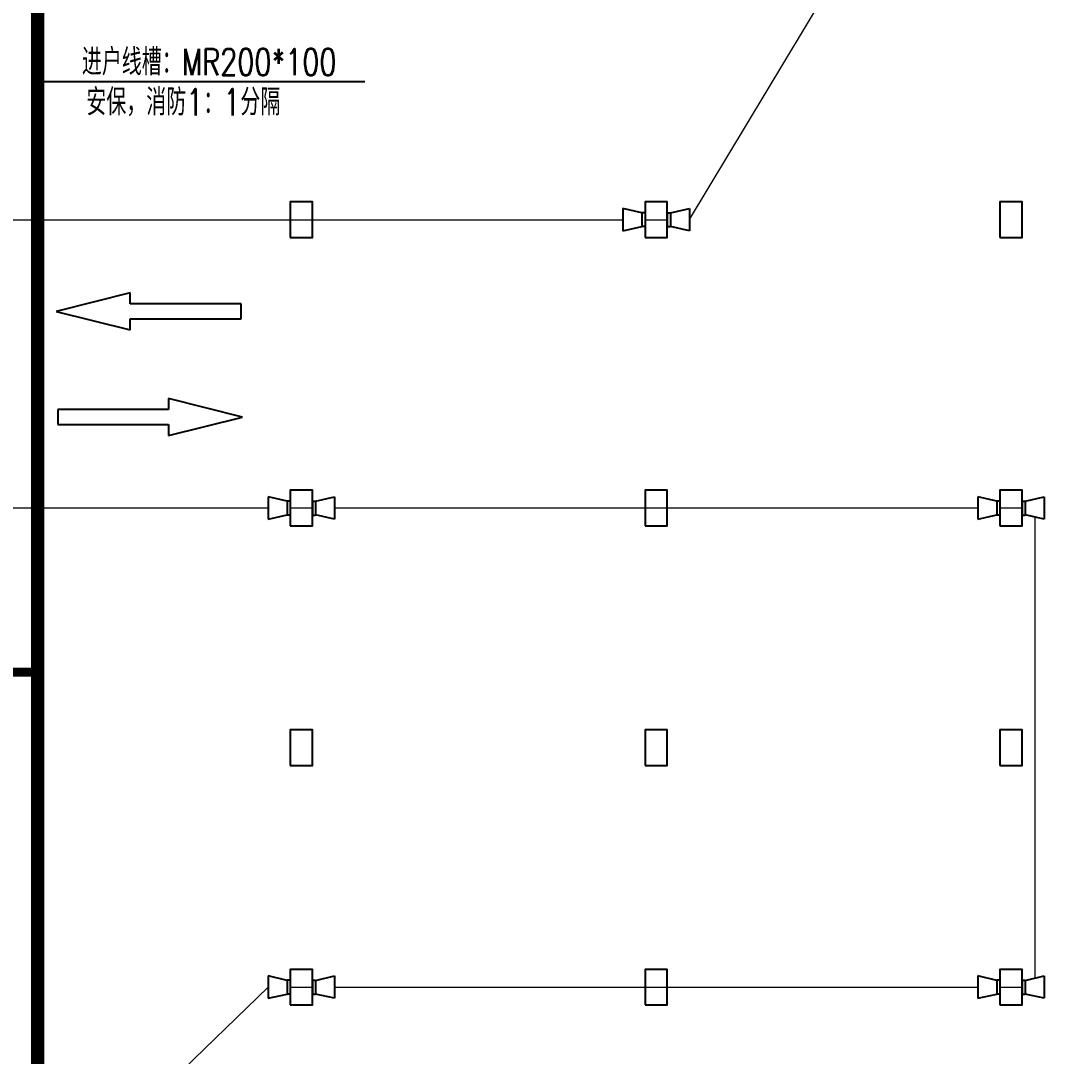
# Model space of a CAD drawing. Extents: x -781653 to 929899, y -295171 to 30012.
# Drawn here: x 224627 to 247704, y -173964 to -150619 of the extents above; entities that cross this region are included whole.
import ezdxf

# ---------------------------------------------------------------- set-up
doc = ezdxf.new("R2010")
doc.units = 0
doc.header["$LTSCALE"] = 10
doc.header["$MEASUREMENT"] = 0
doc.linetypes.add('DASH', pattern=[0.35, 0.25, -0.1])
doc.linetypes.add('DASHED', pattern=[0.75, 0.5, -0.25])
for name, color, linetype in [('COLUMN', 1, 'CONTINUOUS'), ('RD-equip', 3, 'CONTINUOUS'), ('RD-text', 4, 'CONTINUOUS'), ('结构墙', 1, 'CONTINUOUS'), ('行车方向', 4, 'CONTINUOUS'), ('行车线', 207, 'CONTINUOUS')]:
    doc.layers.add(name, color=color, linetype=linetype)
doc.layers.add('RD-line', color=2, linetype='CONTINUOUS', lineweight=0)
doc.styles.add('_TEL_DIM', font='SIMPLEX', dxfattribs={"width": 0.8, "height": 3.5, "bigfont": 'HZTXT'})
doc.linetypes.add('BRA', pattern='A,2.8,-0.1,["B",_TEL_DIM,S=0.07,R=0,X=0,Y=-0.12],-0.25', length=3.15)

# ---------------------------------------------------------------- blocks, each defined once
blk = doc.blocks.new('A$C1C157CE4')
at = {"layer": '行车线', "linetype": 'DASH', "ltscale": 3000}
for points in [[(4167, 2967), (1667, 2967), (1667, 3217), (0, 2800), (1667, 2383), (1667, 2633), (4167, 2633)], [(2531, 833), (2531, 583), (31, 583), (31, 250), (2531, 250), (2531, 0), (4198, 417)]]:
    blk.add_lwpolyline(points, close=True, dxfattribs=at)
blk = doc.blocks.new('A$C0FE76EBE')
at = {"layer": 'COLUMN'}
for points in [[(-196487, 30647), (-195987, 30647), (-195987, 31447), (-196487, 31447)], [(-188487, 30647), (-187987, 30647), (-187987, 31447), (-188487, 31447)], [(-180487, 30647), (-179987, 30647), (-179987, 31447), (-180487, 31447)], [(-196487, 24147), (-195987, 24147), (-195987, 24947), (-196487, 24947)], [(-188487, 24147), (-187987, 24147), (-187987, 24947), (-188487, 24947)], [(-180487, 24147), (-179987, 24147), (-179987, 24947), (-180487, 24947)], [(-196487, 18747), (-195987, 18747), (-195987, 19547), (-196487, 19547)], [(-188487, 18747), (-187987, 18747), (-187987, 19547), (-188487, 19547)], [(-180487, 18747), (-179987, 18747), (-179987, 19547), (-180487, 19547)], [(-196487, 13347), (-195987, 13347), (-195987, 14147), (-196487, 14147)], [(-188487, 13347), (-187987, 13347), (-187987, 14147), (-188487, 14147)], [(-180487, 13347), (-179987, 13347), (-179987, 14147), (-180487, 14147)]]:
    blk.add_lwpolyline(points, close=True, dxfattribs=at)
blk = doc.blocks.new('adasdasdasd')
at = {"layer": 'RD-equip'}
for p, q in [((-154, 500), (-154, 430)), ((-154, 500), (159, 500)), ((159, 500), (159, 430)), ((-151, 430), (-251, 0)), ((-154, 430), (159, 430)), ((251, 0), (158, 430)), ((-251, 0), (251, 0))]:
    blk.add_line(p, q, dxfattribs=at)

msp = doc.modelspace()

# ---------------------------------------------------------------- linework, layer by layer
at = {"layer": 'RD-line', "linetype": 'BRA', "ltscale": 0.8}
for p, q in [((239704, -155102), (246203.5, -144302)), ((223704, -155105.1), (238203.5, -155105.1)), ((238703.8, -155105.1), (239203.8, -155105.1)), ((230203.5, -161605.1), (217104, -161605.1)), ((231203.8, -161605.1), (230703.8, -161605.1)), ((246203.5, -161605.1), (231704, -161605.1)), ((247203.8, -161605.1), (246703.8, -161605.1)), ((247489.1, -161806.6), (247488.6, -172201.2)), ((223704, -178702), (230203.5, -172402)), ((230703.8, -172405.1), (231203.8, -172405.1)), ((231704, -172405.1), (246203.5, -172405.1)), ((246703.8, -172405.1), (247203.8, -172405.1))]:
    msp.add_line(p, q, dxfattribs=at)
at = {"layer": 'RD-line', "linetype": 'DASHED'}
for points, const_width in [([(225007.6, -210176.1), (225007.6, -138821.7)], 300), ([(225007.6, -165306.2), (202117.9, -165306.2)], 200)]:
    msp.add_lwpolyline(points, dxfattribs=dict(at, const_width=const_width))
at = {"layer": 'RD-text'}
msp.add_line((225007.6, -151986.6), (232382.3, -151986.6), dxfattribs=at)

# ---------------------------------------------------------------- block references
at = {"layer": 'RD-equip', "rotation": 269.9204302749589}
for p in [(238203.5, -155102), (230203.5, -161602), (246203.5, -161602), (230203.5, -172402), (246203.5, -172402)]:
    msp.add_blockref('adasdasdasd', p, dxfattribs=at)
at = {"layer": 'RD-equip', "xscale": -1, "rotation": 90.0795697250411}
for p in [(239704, -155102), (231704, -161602), (247704, -161602), (231704, -172402), (247704, -172402)]:
    msp.add_blockref('adasdasdasd', p, dxfattribs=at)
at = {"layer": '结构墙'}
msp.add_blockref('A$C0FE76EBE', (427190.6, -186151.8), dxfattribs=at)
at = {"layer": '行车方向', "rotation": 180}
msp.add_blockref('A$C1C157CE4', (229627.7, -156753.8), dxfattribs=at)

# ---------------------------------------------------------------- texts
at = {"layer": 'RD-text', "style": '_TEL_DIM', "width": 0.75}
for s, p in [('进户线槽：MR200*100', (226006.1, -151849.6)), ('安保，消防1：1分隔', (226107.4, -152754.8))]:
    msp.add_text(s, height=600, dxfattribs=at).set_placement(p)

doc.saveas('drawing.dxf')
